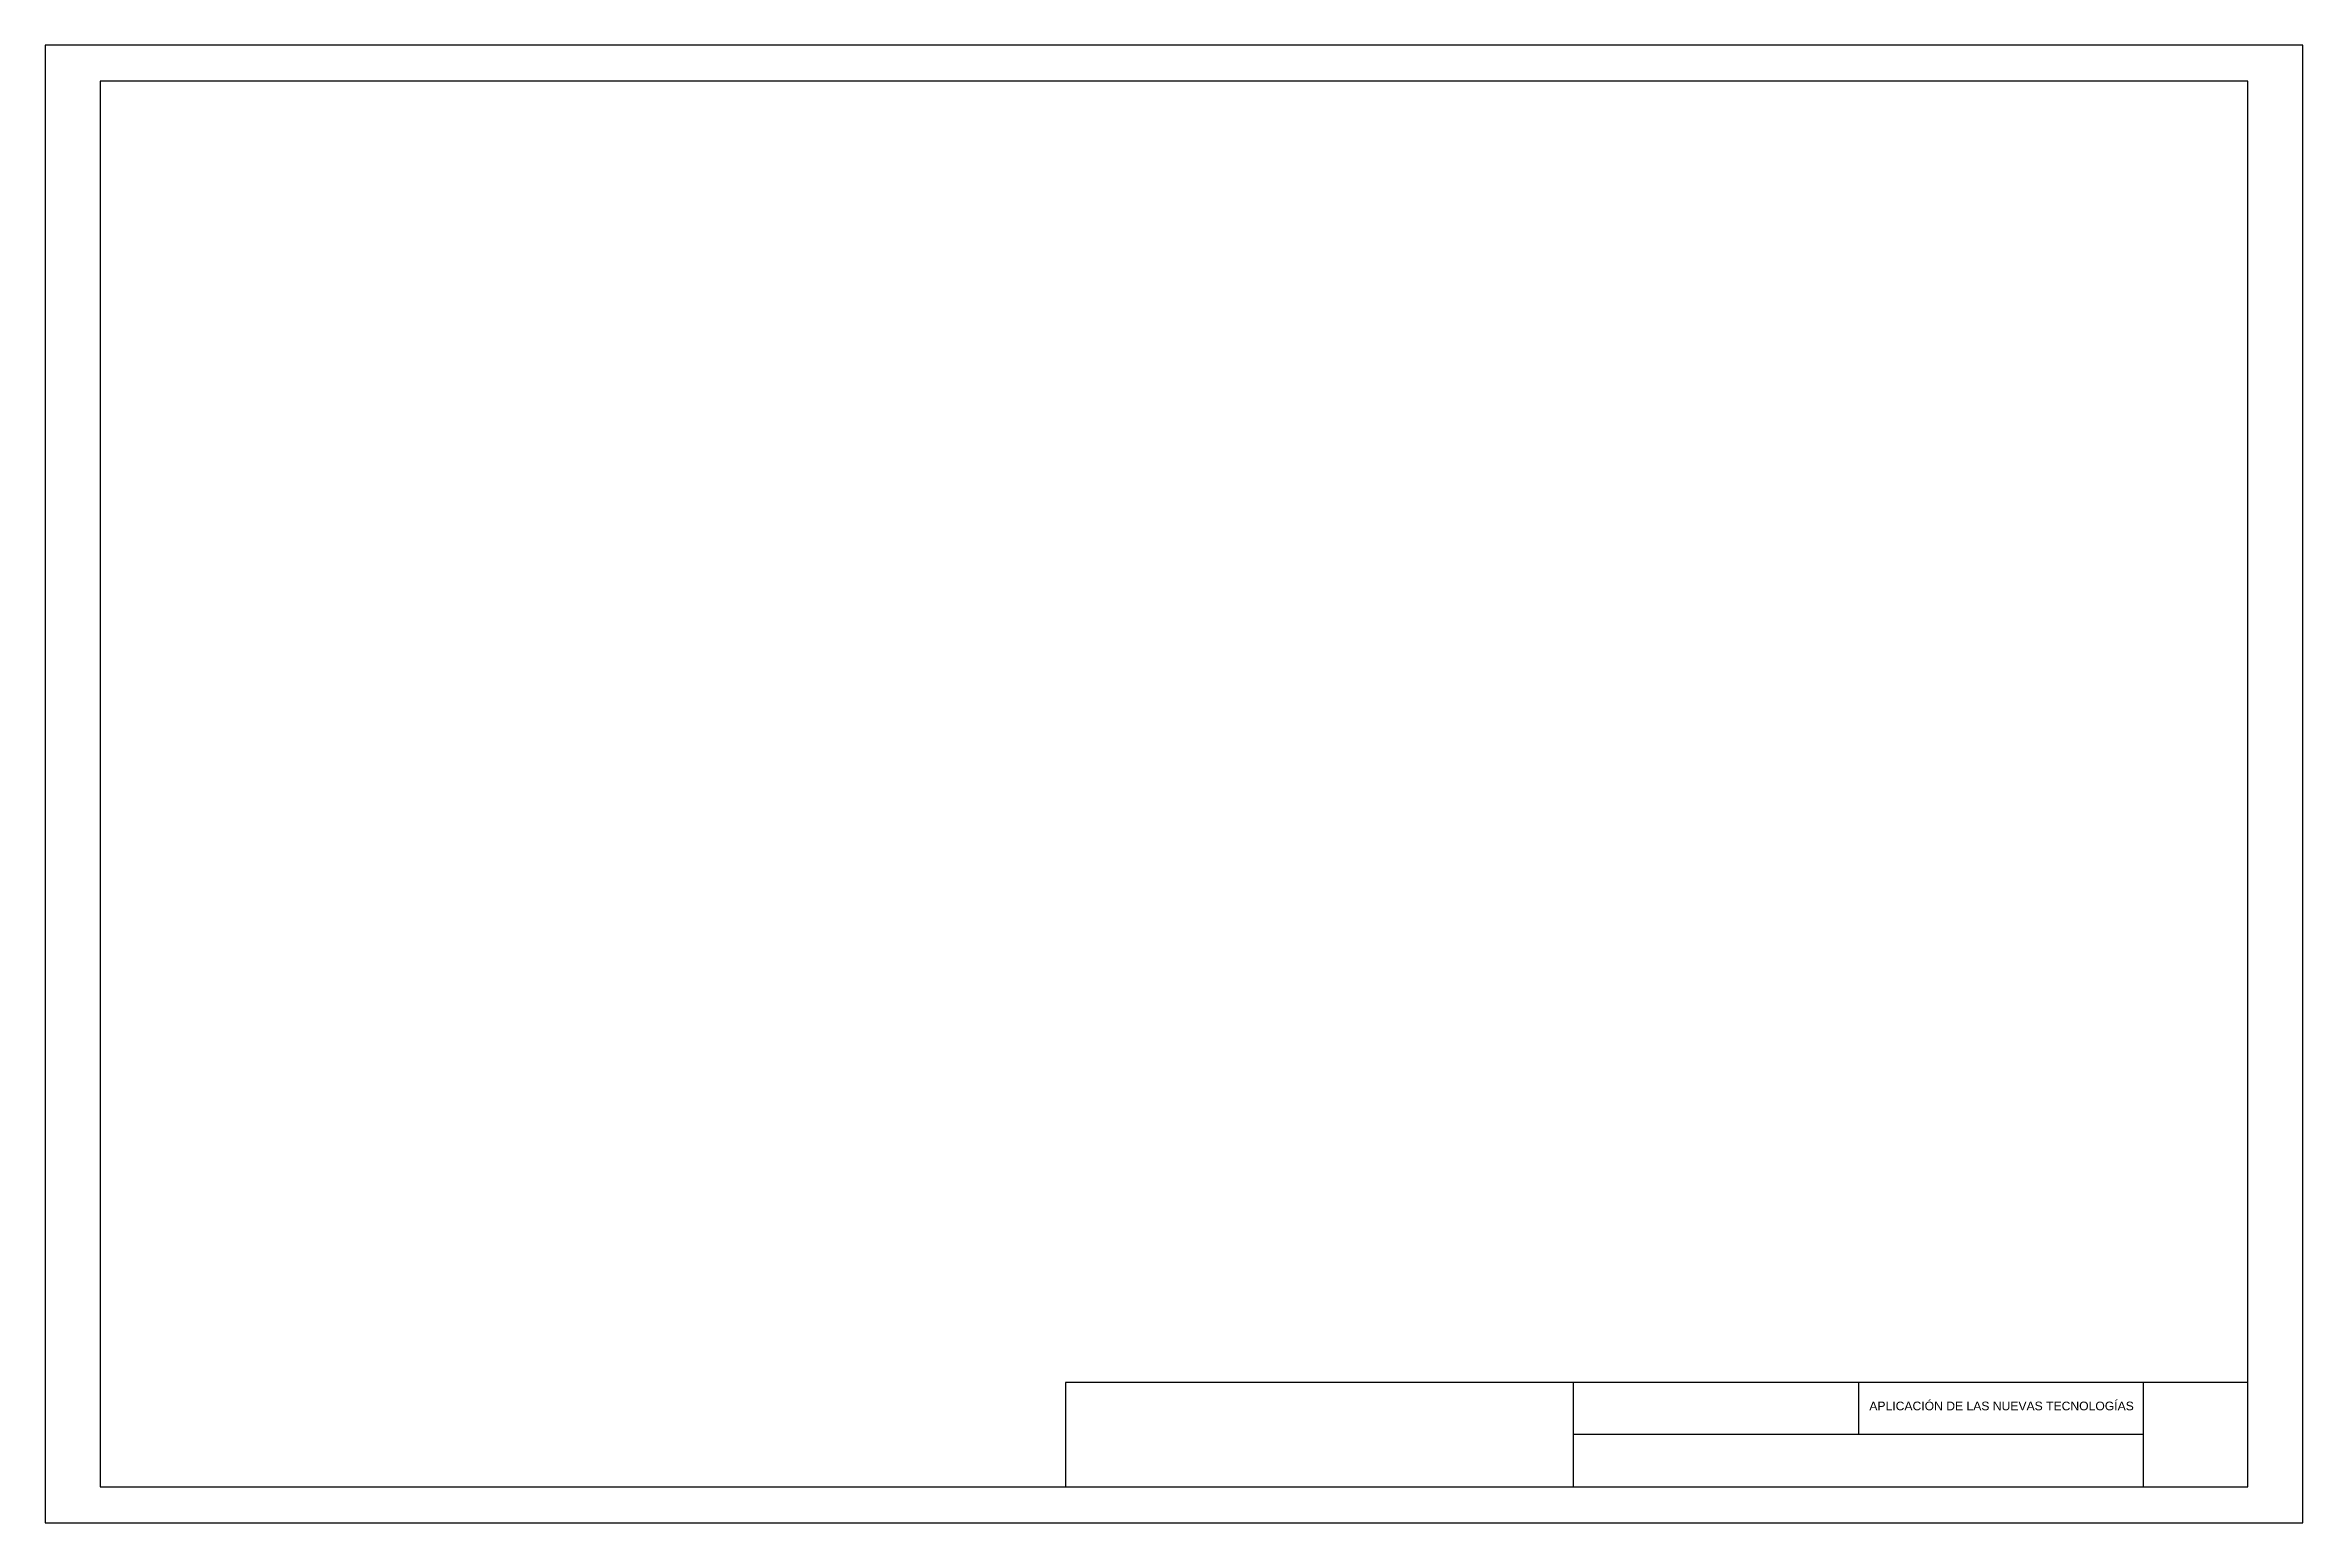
# Model space of a CAD drawing. Header units: millimetres. Extents: x -31 to 767, y -41 to 856.
# Drawn here: x 461.6 to 766.6, y 656.4 to 856 of the extents above.
import ezdxf

# ---------------------------------------------------------------- set-up
doc = ezdxf.new("R2010")
doc.units = ezdxf.units.MM
doc.styles.get("Standard").update_dxf_attribs({"font": 'arial.ttf'})

msp = doc.modelspace()

# ---------------------------------------------------------------- linework, layer by layer
for p, q in [((759.111, 675.341), (599.437, 675.341)), ((599.437, 675.341), (599.437, 661.252)), ((668.003, 675.341), (668.003, 661.252)), ((706.512, 675.341), (706.512, 668.296)), ((745.022, 661.252), (745.022, 675.341)), ((759.111, 661.252), (759.111, 676.824)), ((745.022, 668.296), (668.003, 668.296))]:
    msp.add_line(p, q)
for points in [[(461.601, 855.985), (461.601, 656.381), (766.552, 656.381), (766.552, 855.985)], [(469.043, 851.114), (469.043, 661.252), (759.111, 661.252), (759.111, 851.114)]]:
    msp.add_lwpolyline(points, close=True)

# ---------------------------------------------------------------- texts
at = {"insert": (707.996, 672.756), "char_height": 1.17407, "attachment_point": 1}
msp.add_mtext_dynamic_manual_height_columns('APLICACIÓN DE LAS NUEVAS TECNOLOGÍAS', width=36.14253, gutter_width=5.87, heights=[1.49], dxfattribs=at)

doc.saveas('drawing.dxf')
